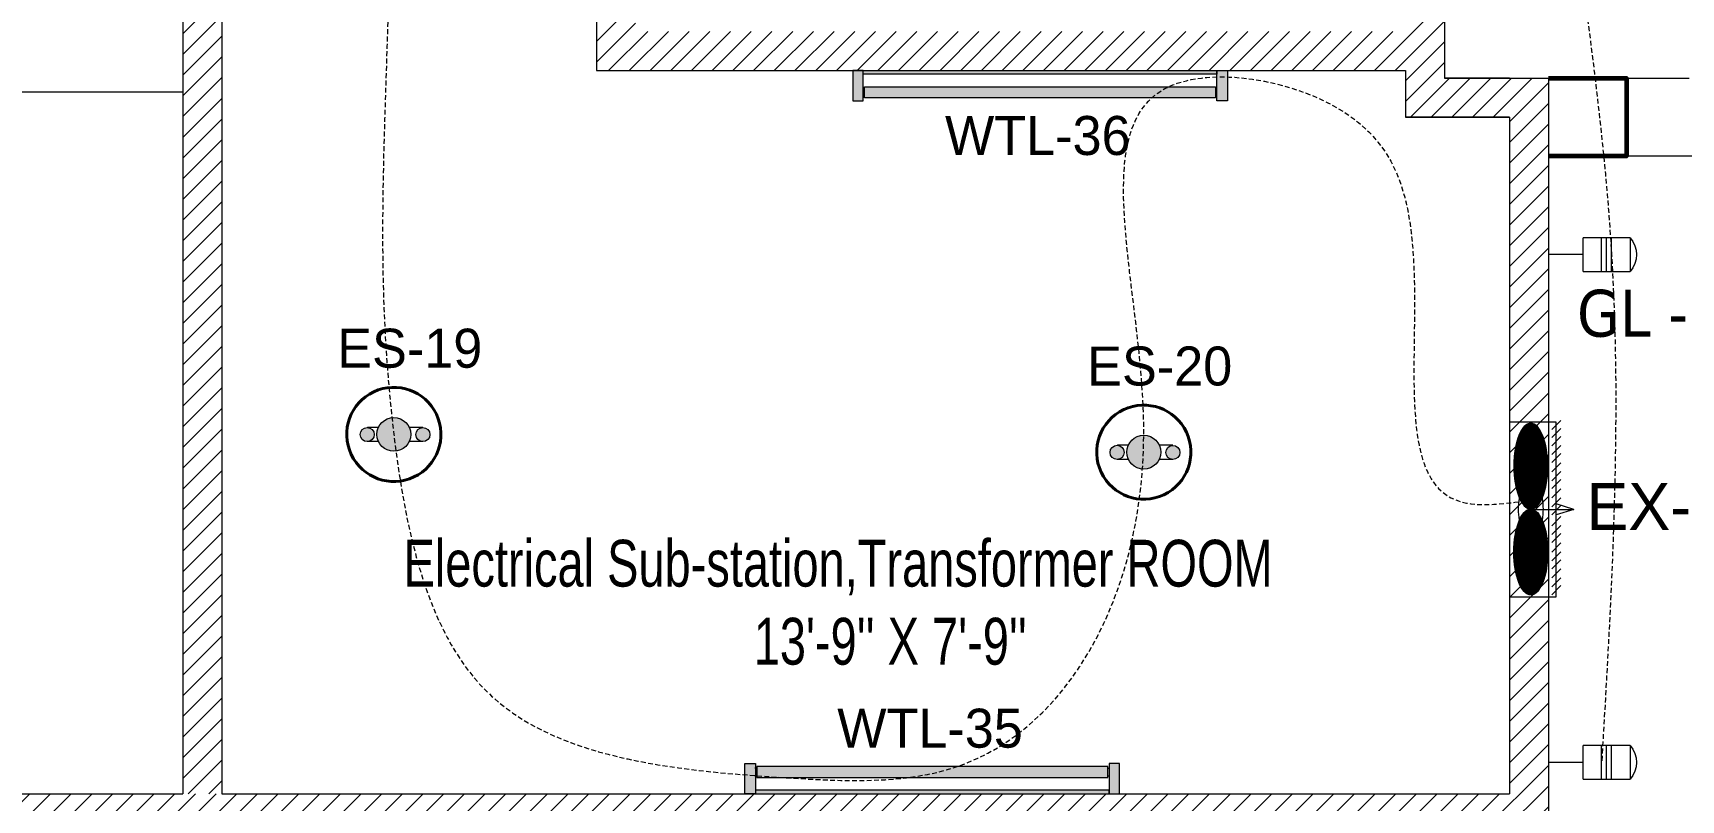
# Model space of a CAD drawing. Header units: inches. Extents: x 109699 to 44449955, y -10987 to 15824140.
# Drawn here: x 193114.4 to 193325.6, y -3849.8 to -3751.5 of the extents above; entities that cross this region are included whole.
import ezdxf

# ---------------------------------------------------------------- set-up
doc = ezdxf.new("R2010")
doc.units = ezdxf.units.IN
doc.header["$LTSCALE"] = 5
doc.header["$MEASUREMENT"] = 0
doc.linetypes.add('ACAD_ISO03W100', pattern=[30, 12, -18])
doc.linetypes.add('DASHED2', pattern=[0.375, 0.25, -0.125])
doc.layers.get('0').update_dxf_attribs({"color": 123})
for name, color, linetype, lineweight in [('@NORMAL', 7, 'Continuous', 5), ('cloumn', 253, 'Continuous', 60), ('dotted', 8, 'ACAD_ISO03W100', 5), ('E-BK', 1, 'Continuous', 15), ('E-Con-Point', 5, 'DASHED2', 13), ('E-ES-Energy Saver-Light', 140, 'Continuous', 13), ('E-EX-Exhaust-Fan', 190, 'Continuous', 13), ('E-WTL-Wall-Tube-Light', 6, 'Continuous', 15), ('GL', 7, 'Continuous', 5), ('HATCH2', 253, 'Continuous', 15), ('WALL-1', 8, 'Continuous', 9)]:
    doc.layers.add(name, color=color, linetype=linetype, lineweight=lineweight)
doc.layers.add('T', color=8, linetype='Continuous')
doc.styles.add('MtXpl_Tahoma', font='tahoma.ttf')
doc.styles.get("Standard").update_dxf_attribs({"font": 'times.ttf'})
doc.styles.add('style2', font='ARIALN.TTF', dxfattribs={"width": 0.75, "height": 3})

# ---------------------------------------------------------------- blocks, each defined once
blk = doc.blocks.new('A$C63FA2F8C')
at = {"linetype": 'ByBlock', "ltscale": 0.5}
h = blk.add_hatch(color=256, dxfattribs=at)
h.dxf.hatch_style = 1
h.paths.add_polyline_path([(337.2288066126173, 261.8435315283132, 1), (186.444764951407, 261.8435315283132, 1)])
h.paths.add_polyline_path([(174.7543875355803, 261.112525689078, 1), (111.9624450998782, 261.112525689078, 1)])
h.paths.add_polyline_path([(359.7620794158132, 260.9155295394245, 1), (422.5540218515153, 260.9155295394245, 1)])
at = {"ltscale": 2}
for p, q in [((193.2174023309955, 293.0739176886738), (145.2272237805882, 293.0739176886738)), ((193.5781424691202, 229.8323706932948), (145.2272237805882, 229.8323706932948)), ((391.274980574695, 229.8323706932948), (330.0954290949041, 229.8323706932948)), ((391.274980574695, 293.0739176886738), (330.4561692330288, 293.0739176886738))]:
    blk.add_line(p, q, dxfattribs=at)
for centre, radius in [((261.8367857820122, 261.8435315283132), 75.39202083060518), ((143.3584163177293, 261.112525689078), 31.39597121785105), ((391.1580506336642, 260.9155295394245), 31.39597121785105)]:
    blk.add_circle(centre, radius, dxfattribs=at)
at = {"lineweight": 40}
blk.add_ellipse((261.8367857820122, 261.8435315283132), major_axis=(-89.30196609760064, 189.4862523083066), ratio=0.9999999999956461, start_param=-1.547953900145618, end_param=4.735231407033968, dxfattribs=at)
blk = doc.blocks.new('bs')
at = {"layer": 'E-BK'}
for p, q in [((-793.6107616202517, 1425.531798899594), (-793.6107616202517, 1433.501113548989)), ((-787.8528887823031, 1433.501113548989), (-793.6107616202514, 1433.501113548989)), ((-787.8528887823031, 1433.501113548989), (-787.8528887823031, 1425.531798899594)), ((-793.6107616202517, 1425.531798899594), (-787.8528887823031, 1425.531798899594)), ((-790.7318252012774, 1425.531798899594), (-790.7318252012774, 1419.63482280183))]:
    blk.add_line(p, q, dxfattribs=at)
at = {"layer": 'E-BK', "color": 5}
for p, q in [((-793.6107616202517, 1430.362221329489), (-787.8528887823031, 1430.362221329489)), ((-793.6107616202517, 1429.516456224291), (-787.8528887823031, 1429.516456224291)), ((-793.6107616202517, 1428.670698148449), (-787.8528887823031, 1428.670698148449))]:
    blk.add_line(p, q, dxfattribs=at)
at = {"layer": 'E-BK'}
blk.add_arc((-790.7318252012773, 1430.221002702818), 4.364332946471941, 48.72674153202249, 131.2732584679775, dxfattribs=at)
blk = doc.blocks.new('A$C63C712C3')
at = {"linetype": 'ByBlock', "ltscale": 0.5}
h = blk.add_hatch(color=256, dxfattribs=at)
h.dxf.hatch_style = 1
h.paths.add_polyline_path([(35.45815903441689, 102.6004051111813), (7.051254215184599e-05, 102.6004051111813), (7.051254215184599e-05, -1.4210854715202e-14), (35.45815903441689, 0)])
h.paths.add_polyline_path([(1235.458159034402, 102.6004051111813), (35.45815903441689, 102.6004051111813), (35.45815903441689, 90.19858873463818), (1235.458159034402, 90.19858873463818)])
h.paths.add_polyline_path([(1270.916247556277, 102.6004051111813), (1235.458159034402, 102.6004051111813), (1235.458159034402, -1.4210854715202e-14), (1270.916247556277, 0)])
h = blk.add_hatch(color=256, dxfattribs=at)
h.dxf.hatch_style = 1
h.set_gradient(color1=(255, 255, 0), rotation=269, name='CYLINDER')
h.paths.add_polyline_path([(1230.609335631336, 47.55507706388016), (39.80634735536296, 47.55507706388016), (39.80634735536296, 10.14120857274975), (1230.609335631336, 10.14120857274975)])
at = {"ltscale": 2}
for p, q in [((39.80314903250837, 42.02165198561852), (33.8373914979602, 42.02165198561852)), ((39.80314903250837, 15.93327464433969), (33.8373914979602, 15.93327464433969)), ((1230.612533954176, 42.02165198561852), (1236.578291488724, 42.02165198561852)), ((1230.612533954176, 15.93327464433969), (1236.578291488724, 15.93327464433969))]:
    blk.add_line(p, q, dxfattribs=at)
for points in [[(35.45815903441689, 102.6004051111813), (7.051254215184599e-05, 102.6004051111813), (7.051254215184599e-05, 0), (35.45815903441689, 0)], [(35.45815903441689, 102.6004051111813), (1235.458159034402, 102.6004051111813), (1235.458159034402, 90.19858873463818), (35.45815903441689, 90.19858873463818)], [(1235.458159034402, 102.6004051111813), (1270.916247556277, 102.6004051111813), (1270.916247556277, 0), (1235.458159034402, 0)], [(39.80634735536296, 47.55507706388016), (1230.609335631336, 47.55507706388016), (1230.609335631336, 10.14120857274975), (39.80634735536296, 10.14120857274975)]]:
    blk.add_lwpolyline(points, close=True, dxfattribs=at)
blk = doc.blocks.new('A$C1C755710')
at = {"linetype": 'ByBlock', "ltscale": 0.5}
h = blk.add_hatch(dxfattribs=at)
h.set_pattern_fill('ANSI31', color=256)
h.set_pattern_definition([(45, (0, 0), (-0.08838834764831843, 0.08838834764831845), [])])
edge = h.paths.add_edge_path()
edge.add_ellipse((199.1649073579174, 94.51384083836456), major_axis=(191.0280833619181, 3.971377967073551e-11), ratio=0.3951307893636453, start_angle=-2.146606530950382e-05, end_angle=6.29936271653392)
edge.add_ellipse((199.1649073579174, 94.51384083836456), major_axis=(191.0280833619181, 3.971377967073551e-11), ratio=0.3951307893636453, start_angle=6.29936271653392, end_angle=41.72868663856591)
edge.add_ellipse((199.1649073579174, 94.51384083836456), major_axis=(191.0280833619181, 3.971377967073551e-11), ratio=0.3951307893636453, start_angle=41.72868663856591, end_angle=359.9999785339347)
edge = h.paths.add_edge_path()
edge.add_ellipse((581.2210740817536, 94.51384083836456), major_axis=(-191.0280833619181, 3.971377967073551e-11), ratio=0.3951307893636453, start_angle=2.146606529957221e-05, end_angle=318.2713133614341)
edge.add_ellipse((581.2210740817536, 94.51384083836456), major_axis=(-191.0280833619181, 3.971377967073551e-11), ratio=0.3951307893636453, start_angle=318.2713133614341, end_angle=360.0000214660653)
at = {"ltscale": 2}
for p, q in [((9.237156729897833, 188.2013995007728), (49.73115919703559, 228.6954019679106)), ((44.42906965014117, 188.2013995007728), (84.92307211727893, 228.6954019679106)), ((83.87120178474288, 188.2013995007728), (124.3652042518806, 228.6954019679106)), ((124.5506794197281, 188.2013995007728), (165.0446818868659, 228.6954019679106)), ((159.7425923399715, 188.2013995007728), (200.2365948071092, 228.6954019679106)), ((199.1847244745732, 188.2013995007728), (239.6787269417109, 228.6954019679106)), ((241.5598876592558, 188.2013995007728), (282.0538901263935, 228.6954019679106)), ((276.7518005794991, 188.2013995007728), (317.2458030466369, 228.6954019679106)), ((316.1939327141008, 188.2013995007728), (356.6879351812386, 228.6954019679106)), ((389.0395967610093, 285.5447172545246), (364.2144678700133, 207.9370213896327)), ((365.3524135401385, 188.2013995007728), (405.8464160072763, 228.6954019679106)), ((389.0395967610093, 102.7958703805634), (389.0395967610093, 285.5447172545246)), ((389.0395967610093, 285.5447172545246), (413.8647256520053, 207.9370213896327)), ((400.5443264603819, 188.2013995007728), (441.0383289275196, 228.6954019679106)), ((439.9864585949836, 188.2013995007728), (480.4804610621213, 228.6954019679106)), ((481.5137070744968, 188.2013995007728), (522.0077095416345, 228.6954019679106)), ((516.7056199947401, 188.2013995007728), (557.1996224618779, 228.6954019679106)), ((556.1477521293418, 188.2013995007728), (596.6417545964796, 228.6954019679106)), ((597.6751444695255, 188.2013995007728), (638.1691469366633, 228.6954019679106)), ((632.8670573897689, 188.2013995007728), (673.3610598569066, 228.6954019679106)), ((672.3091895243706, 188.2013995007728), (712.8031919915084, 228.6954019679106)), ((708.7490936335089, 188.2013995007728), (749.2430961006467, 228.6954019679106)), ((743.9410065537522, 188.2013995007728), (784.43500902089, 228.6954019679106))]:
    blk.add_line(p, q, dxfattribs=at)
blk.add_lwpolyline([(-2.91038304567337e-11, 207.9370213896327), (777.604823705391, 207.9370213896327), (777.604823705391, -2.91038304567337e-11), (-2.91038304567337e-11, -2.91038304567337e-11)], close=True, dxfattribs=at)
for centre, start, end in [((390.1929907198355, -134.2364891821926), 80.14559333652657, 99.85440666347343), ((390.1929907198355, 323.2641150363197), 260.1455933365266, 279.8544066634735)]:
    blk.add_arc(centre, 283.1687490877094, start, end, dxfattribs=at)
at = {"extrusion": (0, 0, -1)}
blk.add_ellipse((199.1649073579174, 94.51384083836456), major_axis=(191.0280833619181, 3.971377967073551e-11), ratio=0.3951307893636453, dxfattribs=at)
blk.add_ellipse((581.2210740817536, 94.51384083836456), major_axis=(-191.0280833619181, 3.971377967073551e-11), ratio=0.3951307893636453)

msp = doc.modelspace()

# ---------------------------------------------------------------- hatches: boundary and pattern name
at = {"layer": 'HATCH2'}
h = msp.add_hatch(dxfattribs=at)
h.set_pattern_fill('ANSI31', color=256, scale=15, angle=-2.544443745170813e-14)
h.set_pattern_definition([(44.99999999999996, (176659.2532725816, 2531125.984210069), (-1.325825214724776, 1.325825214724777), [])])
edge = h.paths.add_edge_path()
edge.add_arc((193295.7359755714, -3659.244557156975), 48.03029903465922, 16.59411456051332, 98.63049367790725)
edge.add_line((193288.5284742929, -3611.758121718003), (193288.528474293, -3621.903486336769))
edge.add_arc((193295.7359755716, -3659.244557156568), 38.03029903447558, 17.165262452572506, 100.924771754527, ccw=False)
edge.add_line((193332.0723088617, -3648.020719680751), (193359.921221897, -3877.517880821882))
edge.add_line((193359.921221897, -3877.517880821882), (193369.9793488269, -3877.517880821882))
edge.add_line((193369.9793488268, -3877.517880821882), (193365.4325034156, -3835.40874693664))
edge.add_line((193365.4325034156, -3835.40874693664), (193354.2410095395, -3744.135978512282))
edge.add_line((193354.2410095395, -3744.135978512282), (193341.7659046487, -3645.527587575189))
h = msp.add_hatch(dxfattribs=at)
h.set_pattern_fill('ANSI31', color=256, scale=15, angle=-2.544443745170813e-14)
h.set_pattern_definition([(44.99999999999996, (172257.0948714292, 2531116.491818015), (-1.325825214724776, 1.325825214724777), [])])
h.paths.add_polyline_path([(193308.6007418082, -3849.023315070013), (193308.6007418083, -3757.283166814412), (193295.2711070193, -3757.283166814412), (193295.2711070194, -3742.255001886098), (193295.2711070138, -3662.283166814412), (193288.5284742894, -3662.283166814412), (193288.5284742894, -3623.699389865904), (193283.5284742894, -3623.699389865904), (193283.5284742894, -3662.283166814412), (193213.2835252697, -3662.283166814412), (193213.2835252697, -3646.699389865904), (193208.2835252697, -3646.699389865904), (193208.2835252697, -3662.283166813946), (193186.6007418081, -3662.283168780899), (193186.6007418081, -3667.258330186645), (193290.2711070193, -3667.283166814412), (193290.2711070193, -3751.283166814412), (193191.6007418081, -3751.283166814412), (193191.6007418081, -3709.283091781943), (193186.6007418081, -3709.283091781943), (193186.6007418081, -3756.258140341661), (193290.2711070192, -3756.283166814412), (193290.2711070193, -3762.283166814412), (193303.6007418082, -3762.283166813946), (193303.6007418082, -3848.999130055125), (192849.2843663135, -3849.023315070013), (192849.2843663135, -3854.023315070013), (193303.5278508331, -3854.023315070013), (193303.6007418082, -3947.919783895186), (193303.6007418082, -3952.349733711386), (193308.6007418082, -3949.089947867664)])
h = msp.add_hatch(dxfattribs=at)
h.set_pattern_fill('ANSI31', color=256, scale=15, angle=-2.544443745170813e-14)
h.set_pattern_definition([(44.99999999999996, (140780.706840652, 2531389.256548782), (-1.325825214724776, 1.325825214724777), [])])
h.paths.add_polyline_path([(193133.6007418081, -3848.999130055125), (193138.6007418081, -3848.999130055125), (193138.6007418081, -3662.283166813946), (193133.6007418081, -3662.283166813946)])

# ---------------------------------------------------------------- linework, layer by layer
at = {"layer": '@NORMAL'}
msp.add_line((192934.6007437182, -3758.999130055125, 0.2185255425921895), (193133.6007418081, -3758.999130055124, 0.2185255425921895), dxfattribs=at)
at = {"layer": 'cloumn', "elevation": 0.4846634290584184}
msp.add_lwpolyline([(193308.6007418082, -3757.283166815343), (193318.6007418082, -3757.283166815343), (193318.6007418082, -3767.283166815343), (193308.6007418082, -3767.283166815343)], dxfattribs=at)
at = {"layer": 'dotted', "ltscale": 0.3, "elevation": 0.2072378954951262}
msp.add_lwpolyline([(193308.6007418084, -3757.283166814441), (193336.6007418083, -3757.283166814412), (193336.6007418083, -3767.283166814412), (193308.6007418083, -3767.283166814412)], dxfattribs=at)
at = {"layer": 'E-Con-Point', "ltscale": 0.5}
for points in [[(193120.3253725824, -3401.165363048448, -0.112614394009714), (193005.1015625, -3405.125, 0.5016248300390165), (192867.234375, -3463.36328125, 0.5058946095911984), (192811.8161982647, -3499.277614525581), (193028.8092142966, -3750.993760334828, -0.05532089889348413), (193028.3083250838, -3755.765652436388, -0.05532089889348413), (192819.99609375, -3783.45703125, 0.2185255425921895), (192670.1720331652, -3731.738025950413)], [(192833.9565745222, -3764.368694926977), (192819.546875, -3680.23828125), (192818.7887937057, -3575.613229198106), (192891.8359375, -3567.36328125), (193145.43359375, -3597.97265625), (193220.278521146, -3655.082319527905, 0.5038703010334279)], [(193221.2236216675, -3659.788532685587, 0.5590410111768739), (193278.91015625, -3642.00390625), (193295.9682358176, -3642.991385848317, 0.6832439349171793), (193303.3476348009, -3675.602507429743, 0.3846634290582893), (193309.647986101, -3721.357468724558, -0.06106297970465469), (193312.109375, -3738.484375), (193316.6772695898, -3779.887585108874, 0.3846634290582809), (193315.403710297, -3844.977233319232, 0.3846634290582911)], [(192549.7532370387, -3853.764756593956, 0.2000000000000737), (192555.1640625, -3799.84765625), (192679.1641427304, -3663.324979414321, 0.02353992480693279), (192824.2421875, -3649.296875), (193221.2236216676, -3659.788532685665, 0.5590410111781372)], [(193182.640625, -3717.356476637349, 0.3670375414985962), (193162.8253276489, -3709.231307951097), (193160.16015625, -3726.94140625), (193160.654037449, -3802.931207377896), (193172.34375, -3835.67578125), (193210.52734375, -3846.920176582502, 0.2185255425921895), (193232.84375, -3845.507128562203, 0.2185255425921895), (193256.7388118258, -3803.044313531128), (193259.953125, -3758.362120287237, 0.2837025359023602), (193282.26953125, -3761.5390625, 0.2965744600572127), (193288.66015625, -3768.4296875, 0.2790561096672763), (193297.578125, -3811.625, 0.2837025359023602), (193307.7696672348, -3811.116437584953, 0.3846634290582642)]]:
    msp.add_spline(points, degree=3, dxfattribs=at)
at = {"layer": 'WALL-1'}
for p, q in [((193133.6007418081, -3662.283166813946, 0.3775964132038467), (193133.6007418081, -3848.999130055125, 0.1048954592361468)), ((193138.6007418081, -3662.283166813946, 0.3775964132038503), (193138.6007418081, -3848.999130055125, 0.1048954592361042)), ((193295.2711070193, -3662.283166814412, 0.3846634290582784), (193295.2711070194, -3757.283166814412, 0.3846634290583033)), ((193186.6007418081, -3709.283091781943, 0.3893475469086489), (193186.6007418081, -3756.283166814877, 0.3207033609721144)), ((193295.2711070193, -3736.283166814412, 0.3846634290582926), (193295.2711070193, -3757.283166814412, 0.3846634290582998)), ((193186.6007418081, -3756.283166814877, 0.2824581434649041), (193290.2711070192, -3756.283166814412, 0.284663429058277)), ((193290.2711070193, -3756.283166814412, 0.3846634290583104), (193290.2711070193, -3757.283166814412, 0.3846634290583104)), ((193290.2711070193, -3756.283166814412, 0.3846634290582998), (193290.2711070193, -3762.283166814412, 0.3846634290582998)), ((193295.2711070193, -3757.283166814412, 0.284663429058277), (193308.6007418083, -3757.283166814412, 0.284663429058277)), ((193303.6007418082, -3757.283166814412, 0.2128817190436081), (193295.2711070194, -3757.283166814412, 0.2128817190436081)), ((193308.6007418082, -3757.283166814412, 0.3846634290582784), (193308.6007418082, -3824.262928825619, 0.3846634290582855)), ((193290.2711070193, -3762.283166814412, 0.284663429058277), (193303.6007418082, -3762.283166814412, 0.284663429058277)), ((193303.6007418082, -3762.283166814412, 0.3846634290582784), (193303.6007418082, -3824.262928825619, 0.3846634290582855)), ((193303.6007418082, -3824.262928825619, -13.33866098363065), (193303.6007418082, -3848.999130055125, -7.680945746817528)), ((193308.6007418082, -3824.262928825619, 0.3846634290582891), (193308.6007418083, -3877.517880821882, 0.3846634290582949)), ((192565.2845536647, -3848.999130055125, 0.099999999999973), (193133.600741808, -3848.999130055125, 0.099999999999973)), ((193138.6007418081, -3848.999130055125, 0.2185255425921895), (193161.2835271799, -3848.999130055125, 0.2185255425921895)), ((193138.6007437182, -3848.999130055125, 0.2185255425921895), (193303.6007437184, -3848.999130055125, 0.2185255425921895))]:
    msp.add_line(p, q, dxfattribs=at)
at = {"layer": 'WALL-1', "elevation": 0.2072378954951262}
for points in [[(193295.2711070193, -3757.283166814412), (193308.6007418082, -3757.283166814412), (193308.6007418082, -3762.283166813946)], [(193303.6007418082, -3762.283166813946), (193290.2711070193, -3762.283166813946)]]:
    msp.add_lwpolyline(points, dxfattribs=at)

# ---------------------------------------------------------------- block references
at = {"layer": 'E-BK', "color": 5, "xscale": -0.7528878284414805, "yscale": 0.7528878284501843, "zscale": 0.7528878284442684, "rotation": 269.9991720482258}
for p in [(192239.7835658294, -3184.539656655574, 0.3846634290582809), (192239.7835337511, -3249.629323269017, 0.3846634290582911)]:
    msp.add_blockref('bs', p, dxfattribs=at)
at = {"layer": 'E-ES-Energy Saver-Light', "xscale": 0.02880000000004657, "yscale": 0.02880000000004657, "zscale": 0.02880000000004657}
for p in [(193153.1131380185, -3810.472301085924), (193249.1979123953, -3812.75669743908)]:
    msp.add_blockref('A$C63FA2F8C', p, dxfattribs=at)
at = {"layer": 'E-EX-Exhaust-Fan', "xscale": -0.02880000000732252, "yscale": 0.02880000000732252, "zscale": 0.02880000000732252, "rotation": 270}
msp.add_blockref('A$C1C755710', (193303.6007418082, -3823.749726235479, 0.3846634290582642), dxfattribs=at)
at = {"layer": 'E-WTL-Wall-Tube-Light', "xscale": 0.03776802766688649, "yscale": 0.03776802766688649, "zscale": 0.03776802766688649}
msp.add_blockref('A$C63C712C3', (193219.4467626672, -3760.158181753487, 0.2837025359023602), dxfattribs=at)
at = {"layer": 'E-WTL-Wall-Tube-Light', "xscale": -0.03776802766688649, "yscale": 0.03776802766688649, "zscale": 0.03776802766688649, "rotation": 180}
msp.add_blockref('A$C63C712C3', (193205.638458054, -3845.124115116252, 0.2185255425921895), dxfattribs=at)

# ---------------------------------------------------------------- texts
at = {"layer": 'E-ES-Energy Saver-Light', "char_height": 5, "width": 24.08470202641911, "attachment_point": 1}
for s, insert in [('{\\fCentury Gothic|b0|i0|c0|p34;ES-19}', (193153.4051000774, -3789.38233325366)), ('{\\fCentury Gothic|b0|i0|c0|p34;ES-20}', (193249.4898744543, -3791.666729606816))]:
    msp.add_mtext(s, dxfattribs=dict(at, insert=insert))
at = {"layer": 'E-EX-Exhaust-Fan', "insert": (193313.4784271683, -3815.252030867559, 0.4846634290582642), "char_height": 6, "width": 24.08470202641911, "attachment_point": 7}
msp.add_mtext('{\\fCentury Gothic|b0|i0|c0|p34;EX-18}', dxfattribs=at)
at = {"layer": 'E-WTL-Wall-Tube-Light', "color": 1, "char_height": 5, "width": 24.08470202641911}
for s, insert, attachment_point in [('{\\fCentury Gothic|b0|i0|c0|p34;\\C256;WTL-36}', (193231.2741190409, -3762.117751432915, 0.2837025359023602), 1), ('{\\fCentury Gothic|b0|i0|c0|p34;\\C256;WTL-35}', (193217.4658144278, -3843.164545436824, 0.2185255425921895), 7)]:
    msp.add_mtext(s, dxfattribs=dict(at, insert=insert, attachment_point=attachment_point))
at = {"layer": 'GL', "color": 7, "style": 'MtXpl_Tahoma'}
msp.add_text('GL - 24', height=6, rotation=359.9999999999999, dxfattribs=at).set_placement((193312.2476334056, -3790.396745567925, 0.3846634290582807))
at = {"layer": 'T', "insert": (193217.5739043005, -3832.530955652324), "char_height": 6, "attachment_point": 8, "style": 'style2'}
msp.add_mtext_dynamic_manual_height_columns("\\A1;{\\fCentury Gothic|b0|i0|c0|p34;Electrical Sub-station,Transformer ROOM         \\P        13'-9'' X 7'-9'' }", width=133.3904099954221, gutter_width=240, heights=[0], dxfattribs=at)

doc.saveas('drawing.dxf')
